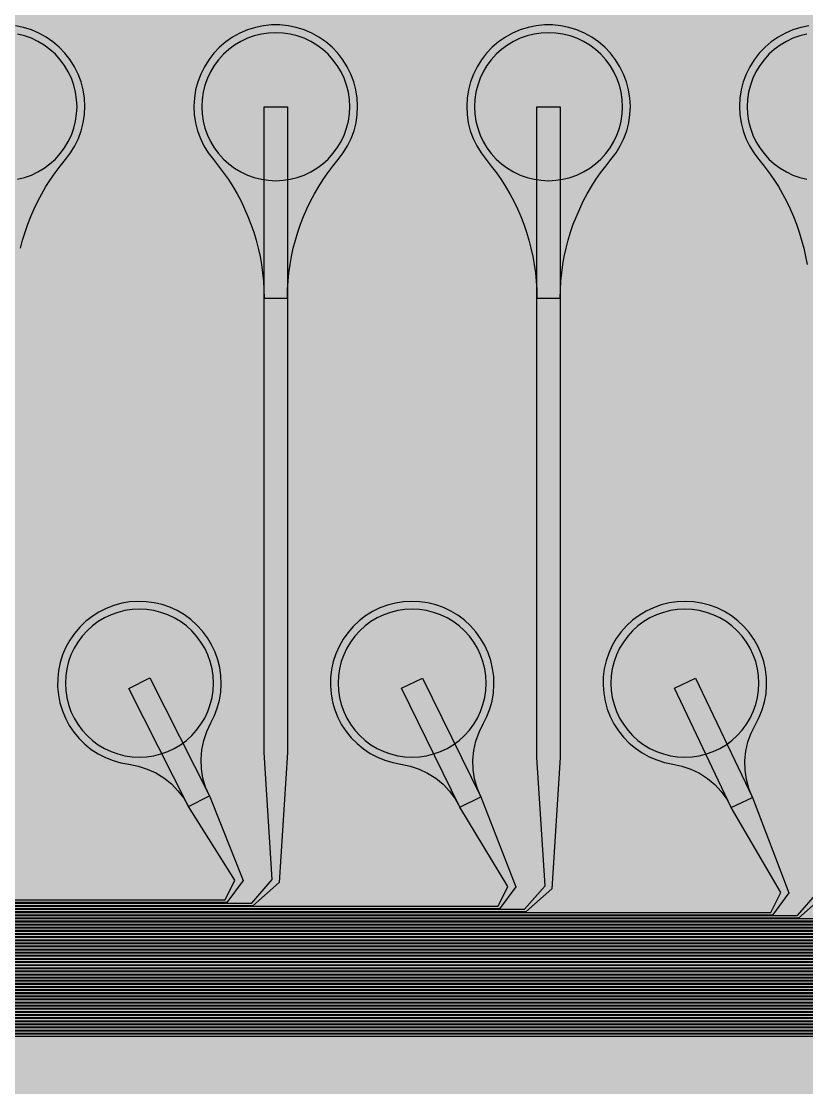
# Model space of a CAD drawing. Header units: metres. Extents: x -7231 to 10969, y -37556 to 1873.
# Drawn here: x 6905 to 7913, y -21300 to -19931 of the extents above; entities that cross this region are included whole.
import ezdxf

# ---------------------------------------------------------------- set-up
doc = ezdxf.new("R2010")
doc.units = ezdxf.units.M
for name, color, linetype in [('Metal1', 4, 'CONTINUOUS'), ('Metal2', 3, 'CONTINUOUS'), ('Polyimide', 7, 'CONTINUOUS'), ('Polyimide_Negative', 5, 'CONTINUOUS')]:
    doc.layers.add(name, color=color, linetype=linetype)

msp = doc.modelspace()

# ---------------------------------------------------------------- hatches: boundary and pattern name
at = {"layer": 'Polyimide'}
msp.add_hatch(color=7, dxfattribs=at).paths.add_polyline_path([(4065.7, -468), (4066.7, -502), (4068.5, -536), (4071.4, -570), (4075.5, -604), (4081, -638), (4088, -672), (4096.5, -706), (4106.6, -740), (4118.3, -774), (4131.6, -808), (4146.5, -842), (4162.9, -876), (4180.7, -910), (4199.8, -944), (4220.2, -978), (4241.7, -1012), (4264.2, -1046), (4287.5, -1080), (4311.5, -1114), (4336, -1148), (4360.9, -1182), (4385.9, -1216), (4410.9, -1250), (4435.7, -1284), (4460.2, -1318), (4484.2, -1352), (4507.5, -1385.9), (4530, -1419.9), (4551.5, -1453.9), (4571.9, -1487.9), (4591.1, -1521.9), (4608.9, -1555.9), (4625.3, -1589.9), (4640.1, -1623.9), (4653.4, -1657.9), (4665.1, -1691.9), (4675.2, -1725.9), (4683.7, -1759.9), (4690.7, -1793.9), (4696.2, -1827.9), (4700.3, -1861.9), (4703.2, -1895.9), (4705.1, -1929.9), (4706.1, -1963.9), (4706.4, -1997.9), (4706.5, -2031.9), (4706.5, -4793), (4710, -4838.4), (4720.2, -4882.7), (4737.1, -4925), (4760.1, -4964.2), (4788.9, -4999.5), (4822.6, -5030), (4860.5, -5055.1), (4901.8, -5074.2), (4901.8, -5074.2), (4970.7, -5105.2), (5034.7, -5145.3), (5092.8, -5193.5), (5143.8, -5249.2), (5186.9, -5311.2), (5221.2, -5378.4), (5246.2, -5449.7), (5261.4, -5523.7), (5266.5, -5599), (5261.4, -5674.3), (5246.2, -5748.3), (5221.2, -5819.6), (5186.9, -5886.8), (5143.8, -5948.8), (5092.8, -6004.5), (5034.7, -6052.7), (4970.7, -6092.8), (4901.8, -6123.8), (4860.5, -6142.9), (4822.6, -6168), (4788.9, -6198.5), (4760.1, -6233.8), (4737.1, -6273), (4720.2, -6315.3), (4710, -6359.6), (4706.5, -6405), (4706.5, -9221.5), (4710, -9266.9), (4720.2, -9311.2), (4737.1, -9353.5), (4760.1, -9392.7), (4788.9, -9428), (4822.6, -9458.5), (4860.5, -9483.6), (4901.8, -9502.7), (4970.7, -9533.7), (5034.7, -9573.8), (5092.8, -9622), (5143.8, -9677.7), (5186.9, -9739.7), (5221.2, -9806.9), (5246.2, -9878.2), (5261.4, -9952.2), (5266.5, -10027.5), (5261.4, -10102.8), (5246.2, -10176.8), (5221.2, -10248.1), (5186.9, -10315.3), (5143.8, -10377.3), (5092.8, -10433), (5034.7, -10481.2), (4970.7, -10521.3), (4901.8, -10552.3), (4860.5, -10571.4), (4822.6, -10596.5), (4788.9, -10627), (4760.1, -10662.3), (4737.1, -10701.5), (4720.2, -10743.8), (4710, -10788.1), (4706.5, -10833.5), (4706.5, -13650), (4710, -13695.4), (4720.2, -13739.7), (4737.1, -13782), (4760.1, -13821.2), (4788.9, -13856.5), (4822.6, -13887), (4860.5, -13912.1), (4901.8, -13931.2), (4970.7, -13962.2), (5034.7, -14002.2), (5092.8, -14050.5), (5143.8, -14106.2), (5186.9, -14168.2), (5221.2, -14235.4), (5246.2, -14306.7), (5261.4, -14380.7), (5266.5, -14456), (5261.4, -14531.3), (5246.2, -14605.3), (5221.2, -14676.5), (5186.9, -14743.8), (5143.8, -14805.8), (5092.8, -14861.5), (5034.7, -14909.7), (4970.7, -14949.8), (4901.8, -14980.8), (4860.5, -14999.9), (4822.6, -15025), (4788.9, -15055.5), (4760.1, -15090.8), (4737.1, -15130), (4720.2, -15172.3), (4710, -15216.6), (4706.5, -15262), (4706.5, -15456), (4720.9, -15750), (4764.1, -16041.3), (4835.7, -16326.8), (4934.9, -16604), (5060.7, -16870.2), (5212.1, -17122.7), (5387.5, -17359.2), (5585.2, -17577.3), (5803.3, -17775), (6039.8, -17950.4), (6292.3, -18101.8), (6558.4, -18227.6), (6835.6, -18326.8), (7121.2, -18398.3), (7412.4, -18441.5), (7706.5, -18456), (9969, -18456), (10047.4, -18459.8), (10125.1, -18471.4), (10201.2, -18490.4), (10275.2, -18516.9), (10346.1, -18550.5), (10413.5, -18590.8), (10476.5, -18637.6), (10534.7, -18690.3), (10587.4, -18748.5), (10634.2, -18811.5), (10674.5, -18878.9), (10708.1, -18949.8), (10734.6, -19023.8), (10753.6, -19099.9), (10765.2, -19177.6), (10769, -19256), (10769, -20895.8), (10730.2, -20951.4), (10694.6, -21009.1), (10662.2, -21068.6), (10633.2, -21129.9), (10607.6, -21192.7), (10585.5, -21256.7), (10566.9, -21322), (10552, -21388.1), (10540.8, -21455), (10533.4, -21522.3), (10529.6, -21590), (10529.6, -21657.8), (10533.4, -21725.5), (10540.8, -21792.9), (10552, -21859.7), (10566.9, -21925.9), (10585.5, -21991.1), (10607.6, -22055.2), (10633.2, -22117.9), (10662.2, -22179.2), (10694.6, -22238.7), (10730.2, -22296.4), (10769, -22352), (10769, -32454.2), (10728.7, -32510.5), (10691.7, -32568.9), (10658, -32629.3), (10627.8, -32691.6), (10601.2, -32755.4), (10578.2, -32820.7), (10558.9, -32887.1), (10543.4, -32954.5), (10531.8, -33022.7), (10524, -33091.4), (10520.1, -33160.5), (10520.1, -33229.7), (10524, -33298.8), (10531.8, -33367.5), (10543.4, -33435.7), (10558.9, -33503.1), (10578.2, -33569.5), (10601.2, -33634.8), (10627.8, -33698.6), (10658, -33760.8), (10691.7, -33821.3), (10728.7, -33879.7), (10769, -33936), (10769, -36556), (10765.2, -36634.4), (10753.6, -36712.1), (10734.6, -36788.2), (10708.1, -36862.1), (10674.5, -36933.1), (10634.2, -37000.5), (10587.4, -37063.5), (10534.7, -37121.7), (10476.5, -37174.4), (10413.5, -37221.2), (10346.1, -37261.5), (10275.2, -37295.1), (10201.2, -37321.6), (10125.1, -37340.6), (10047.4, -37352.1), (9969, -37356), (-6231, -37356), (-6309.4, -37352.1), (-6387.1, -37340.6), (-6463.2, -37321.6), (-6537.2, -37295.1), (-6608.1, -37261.5), (-6675.5, -37221.2), (-6738.5, -37174.4), (-6796.7, -37121.7), (-6849.4, -37063.5), (-6896.2, -37000.5), (-6936.5, -36933.1), (-6970.1, -36862.1), (-6996.6, -36788.2), (-7015.6, -36712.1), (-7027.2, -36634.4), (-7031, -36556), (-7031, -33936), (-6990.7, -33879.8), (-6953.7, -33821.3), (-6920, -33760.9), (-6889.8, -33698.6), (-6863.2, -33634.8), (-6840.2, -33569.5), (-6820.9, -33503.1), (-6805.4, -33435.7), (-6793.7, -33367.5), (-6785.9, -33298.8), (-6782, -33229.7), (-6782, -33160.5), (-6785.9, -33091.4), (-6793.7, -33022.7), (-6805.4, -32954.5), (-6820.9, -32887.1), (-6840.2, -32820.6), (-6863.2, -32755.4), (-6889.8, -32691.5), (-6920, -32629.3), (-6953.7, -32568.9), (-6990.7, -32510.4), (-7031, -32454.2), (-7031, -22364.8), (-6990.7, -22308.6), (-6953.7, -22250.1), (-6920, -22189.7), (-6889.8, -22127.5), (-6863.2, -22063.6), (-6840.2, -21998.4), (-6820.9, -21931.9), (-6805.4, -21864.5), (-6793.7, -21796.3), (-6785.9, -21727.6), (-6782, -21658.5), (-6782, -21589.3), (-6785.9, -21520.3), (-6793.7, -21451.5), (-6805.4, -21383.3), (-6820.9, -21315.9), (-6840.2, -21249.5), (-6863.2, -21184.2), (-6889.8, -21120.4), (-6920, -21058.1), (-6953.7, -20997.7), (-6990.7, -20939.3), (-7031, -20883), (-7031, -19256), (-7027.2, -19177.6), (-7015.6, -19099.9), (-6996.6, -19023.8), (-6970.1, -18949.8), (-6936.5, -18878.9), (-6896.2, -18811.5), (-6849.4, -18748.5), (-6796.7, -18690.3), (-6738.5, -18637.6), (-6675.5, -18590.8), (-6608.1, -18550.5), (-6537.2, -18516.9), (-6463.2, -18490.4), (-6387.1, -18471.4), (-6309.4, -18459.8), (-6231, -18456), (-3968.5, -18456), (-3674.4, -18441.5), (-3383.2, -18398.3), (-3097.6, -18326.8), (-2820.4, -18227.6), (-2554.3, -18101.8), (-2301.8, -17950.4), (-2065.3, -17775), (-1847.2, -17577.3), (-1649.5, -17359.2), (-1474.1, -17122.7), (-1322.7, -16870.2), (-1196.9, -16604), (-1097.7, -16326.8), (-1026.1, -16041.3), (-982.9, -15750), (-968.5, -15456), (-968.5, -15262), (-972, -15216.6), (-982.2, -15172.3), (-999.1, -15130), (-1022.1, -15090.8), (-1050.9, -15055.5), (-1084.6, -15025), (-1122.5, -14999.9), (-1163.8, -14980.8), (-1232.7, -14949.8), (-1296.7, -14909.7), (-1354.8, -14861.5), (-1405.8, -14805.8), (-1448.9, -14743.8), (-1483.2, -14676.5), (-1508.2, -14605.3), (-1523.4, -14531.3), (-1528.5, -14456), (-1523.4, -14380.7), (-1508.2, -14306.7), (-1483.2, -14235.4), (-1448.9, -14168.2), (-1405.8, -14106.2), (-1354.8, -14050.5), (-1296.7, -14002.2), (-1232.7, -13962.2), (-1163.8, -13931.2), (-1122.5, -13912.1), (-1084.6, -13887), (-1050.9, -13856.5), (-1022.1, -13821.2), (-999.1, -13782), (-982.2, -13739.7), (-972, -13695.4), (-968.5, -13650), (-968.5, -12309.6), (-972, -12264.3), (-982.2, -12219.9), (-999.1, -12177.7), (-1022.1, -12138.5), (-1050.9, -12103.2), (-1084.6, -12072.6), (-1122.5, -12047.5), (-1163.8, -12028.5), (-1232.7, -11997.4), (-1296.7, -11957.4), (-1354.8, -11909.1), (-1405.8, -11853.5), (-1448.9, -11791.5), (-1483.2, -11724.2), (-1508.2, -11653), (-1523.4, -11579), (-1528.5, -11503.7), (-1523.4, -11428.3), (-1508.2, -11354.4), (-1483.2, -11283.1), (-1448.9, -11215.9), (-1405.8, -11153.8), (-1354.8, -11098.2), (-1296.7, -11049.9), (-1232.7, -11009.9), (-1163.8, -10978.8), (-1122.5, -10959.8), (-1084.6, -10934.7), (-1050.9, -10904.1), (-1022.1, -10868.9), (-999.1, -10829.6), (-982.2, -10787.4), (-972, -10743), (-968.5, -10697.7), (-968.5, -9357.3), (-972, -9311.9), (-982.2, -9267.6), (-999.1, -9225.4), (-1022.1, -9186.1), (-1050.9, -9150.8), (-1084.6, -9120.3), (-1122.5, -9095.2), (-1163.8, -9076.2), (-1163.8, -9076.2), (-1232.7, -9045.1), (-1296.7, -9005.1), (-1354.8, -8956.8), (-1405.8, -8901.1), (-1448.9, -8839.1), (-1483.2, -8771.9), (-1508.2, -8700.6), (-1523.4, -8626.7), (-1528.5, -8551.3), (-1523.4, -8476), (-1508.2, -8402), (-1483.2, -8330.8), (-1448.9, -8263.5), (-1405.8, -8201.5), (-1354.8, -8145.9), (-1296.7, -8097.6), (-1232.7, -8057.6), (-1163.8, -8026.5), (-1163.8, -8026.5), (-1122.5, -8007.4), (-1084.6, -7982.4), (-1050.9, -7951.8), (-1022.1, -7916.5), (-999.1, -7877.3), (-982.2, -7835), (-972, -7790.7), (-968.5, -7745.4), (-968.5, -6405), (-972, -6359.6), (-982.2, -6315.3), (-999.1, -6273), (-1022.1, -6233.8), (-1050.9, -6198.5), (-1084.6, -6168), (-1122.5, -6142.9), (-1163.8, -6123.8), (-1163.8, -6123.8), (-1232.7, -6092.8), (-1296.7, -6052.7), (-1354.8, -6004.5), (-1405.8, -5948.8), (-1448.9, -5886.8), (-1483.2, -5819.6), (-1508.2, -5748.3), (-1523.4, -5674.3), (-1528.5, -5599), (-1523.4, -5523.7), (-1508.2, -5449.7), (-1483.2, -5378.4), (-1448.9, -5311.2), (-1405.8, -5249.2), (-1354.8, -5193.5), (-1296.7, -5145.3), (-1232.7, -5105.2), (-1163.8, -5074.2), (-1163.8, -5074.2), (-1122.5, -5055.1), (-1084.6, -5030), (-1050.9, -4999.5), (-1022.1, -4964.2), (-999.1, -4925), (-982.2, -4882.7), (-972, -4838.4), (-968.5, -4793), (-968.5, -2031.9), (-968.4, -1997.9), (-968.1, -1963.9), (-967.1, -1929.9), (-965.2, -1895.9), (-962.2, -1861.9), (-958, -1827.9), (-952.4, -1793.9), (-945.3, -1759.9), (-936.6, -1725.9), (-926.4, -1691.9), (-914.4, -1657.9), (-900.9, -1623.9), (-885.7, -1589.9), (-869.1, -1555.9), (-850.9, -1521.9), (-831.4, -1487.9), (-810.6, -1453.9), (-788.7, -1419.9), (-765.8, -1385.9), (-742.1, -1352), (-717.6, -1318), (-692.7, -1284), (-667.4, -1250), (-641.9, -1216), (-616.4, -1182), (-591.1, -1148), (-566.1, -1114), (-541.7, -1080), (-517.9, -1046), (-495, -1012), (-473.1, -978), (-452.4, -944), (-432.8, -910), (-414.7, -876), (-398, -842), (-382.9, -808), (-369.3, -774), (-357.4, -740), (-347.1, -706), (-338.4, -672), (-331.3, -638), (-325.7, -604), (-321.5, -570), (-318.6, -536), (-316.7, -502), (-315.7, -468), (-315.3, -434), (-315.2, -400), (-315.2, 401), (-315.2, 451), (-315.2, 1644), (-270.2, 1644), (-270, 1637.1), (-269.4, 1630.3), (-268.2, 1623.5), (-266.7, 1616.8), (-264.7, 1610.2), (-262.3, 1603.8), (-259.4, 1597.6), (-256.2, 1591.5), (-252.6, 1585.7), (-248.6, 1580.1), (-244.2, 1574.8), (-239.5, 1569.8), (-234.5, 1565.1), (-229.2, 1560.7), (-223.6, 1556.7), (-217.8, 1553.1), (-211.7, 1549.8), (-205.4, 1547), (-199, 1544.6), (-192.4, 1542.6), (-185.7, 1541), (-179, 1539.9), (-172.1, 1539.2), (-165.2, 1539), (-158.4, 1539.2), (-151.5, 1539.9), (-144.8, 1541), (-138.1, 1542.6), (-131.5, 1544.6), (-125.1, 1547), (-118.8, 1549.8), (-112.8, 1553.1), (-106.9, 1556.7), (-101.3, 1560.7), (-96, 1565.1), (-91, 1569.8), (-86.3, 1574.8), (-81.9, 1580.1), (-77.9, 1585.7), (-74.3, 1591.5), (-71.1, 1597.6), (-68.2, 1603.8), (-65.8, 1610.2), (-63.8, 1616.8), (-62.3, 1623.5), (-61.1, 1630.3), (-60.5, 1637.1), (-60.2, 1644), (1853, 1644), (1853, 1573), (3815.2, 1573), (3815.5, 1579.5), (3816.1, 1586.1), (3817.2, 1592.5), (3818.7, 1598.9), (3820.6, 1605.1), (3822.9, 1611.3), (3825.6, 1617.2), (3828.6, 1623), (3832.1, 1628.6), (3835.9, 1633.9), (3840.1, 1638.9), (3844.5, 1643.7), (3849.3, 1648.2), (3854.4, 1652.3), (3859.7, 1656.1), (3865.2, 1659.6), (3871, 1662.7), (3877, 1665.4), (3883.1, 1667.7), (3889.4, 1669.6), (3895.7, 1671.1), (3902.2, 1672.1), (3908.7, 1672.8), (3915.2, 1673), (3921.8, 1672.8), (3928.3, 1672.1), (3934.8, 1671.1), (3941.1, 1669.6), (3947.4, 1667.7), (3953.5, 1665.4), (3959.5, 1662.7), (3965.2, 1659.6), (3970.8, 1656.1), (3976.1, 1652.3), (3981.2, 1648.2), (3986, 1643.7), (3990.4, 1638.9), (3994.6, 1633.9), (3998.4, 1628.6), (4001.9, 1623), (4004.9, 1617.2), (4007.6, 1611.3), (4009.9, 1605.1), (4011.8, 1598.9), (4013.3, 1592.5), (4014.4, 1586.1), (4015, 1579.5), (4015.2, 1573), (4065.2, 1573), (4065.2, 451), (4065.2, 401), (4065.2, -400), (4065.3, -434), (4065.7, -468)])

# ---------------------------------------------------------------- linework, layer by layer
at = {"layer": 'Metal1'}
for points in [[(6904, -20222.7), (6906.7, -20212.4), (6909.8, -20202.1), (6913.3, -20191.9), (6917.2, -20181.9), (6921.5, -20172.1), (6926.1, -20162.4), (6931.2, -20152.9), (6936.6, -20143.6), (6942.3, -20134.6), (6948.4, -20125.8), (6954.9, -20117.2), (6961.6, -20108.9), (6968.1, -20100.4), (6973.6, -20091.4), (6978.2, -20081.8), (6981.9, -20071.9), (6984.5, -20061.6), (6986, -20051.1), (6986.5, -20040.5), (6985.9, -20029.9), (6984.3, -20019.4), (6981.6, -20009.2), (6977.8, -19999.3), (6973.1, -19989.8), (6967.5, -19980.8), (6961, -19972.4), (6953.7, -19964.7), (6945.6, -19957.8), (6936.9, -19951.8), (6927.6, -19946.7), (6917.9, -19942.5), (6907.7, -19939.3), (6897.4, -19937.2)], [(7915.6, -19937.2), (7905.3, -19939.3), (7895.1, -19942.5), (7885.4, -19946.7), (7876.1, -19951.8), (7867.4, -19957.8), (7859.3, -19964.7), (7852, -19972.4), (7845.5, -19980.8), (7839.9, -19989.8), (7835.2, -19999.3), (7831.4, -20009.2), (7828.7, -20019.4), (7827.1, -20029.9), (7826.5, -20040.5), (7827, -20051.1), (7828.5, -20061.6), (7831.1, -20071.9), (7834.8, -20081.8), (7839.4, -20091.4), (7844.9, -20100.4), (7851.4, -20108.9), (7858.1, -20117.2), (7864.6, -20125.8), (7870.7, -20134.6), (7876.4, -20143.6), (7881.8, -20152.9), (7886.9, -20162.4), (7891.5, -20172.1), (7895.8, -20181.9), (7899.7, -20191.9), (7903.2, -20202.1), (7906.3, -20212.4), (7909, -20222.7), (7911.3, -20233.2), (7913.2, -20243.8)], [(3341.7, -21071.2), (7550.8, -21071.2), (7577.1, -21041.2), (7566.5, -20876.5), (7566.5, -20041), (7596.5, -20041), (7596.5, -20876.5), (7585.9, -21044.8), (7552.2, -21074.7), (3340.3, -21074.7)], [(3349.7, -21063.2), (7200.8, -21063.2), (7227, -21033.2), (7216.5, -20870.1), (7216.5, -20041), (7246.5, -20041), (7246.5, -20870.1), (7236, -21036.8), (7202.2, -21066.7), (3348.3, -21066.7)], [(3333.7, -21079.2), (7900.8, -21079.2), (7927.1, -21049.2)], [(7935.9, -21052.8), (7902.2, -21082.8), (3332.3, -21082.8)], [(8252.2, -21090.8), (3324.3, -21090.8)], [(3325.7, -21087.2), (8250.8, -21087.2)], [(8952.2, -21106.7), (3308.3, -21106.7)], [(3309.7, -21103.2), (8950.8, -21103.2)], [(8602.2, -21098.7), (3316.3, -21098.7)], [(3317.7, -21095.2), (8600.8, -21095.2)], [(3293.7, -21119.2), (9338.8, -21119.2)], [(9332.2, -21114.7), (3300.3, -21114.7)], [(3301.7, -21111.2), (9330.8, -21111.2)], [(9348.2, -21130.7), (3284.3, -21130.7)], [(3285.7, -21127.2), (9346.8, -21127.2)], [(9340.2, -21122.8), (3292.3, -21122.8)], [(9364.2, -21146.7), (3268.3, -21146.7)], [(3269.7, -21143.2), (9362.8, -21143.2)], [(9356.2, -21138.7), (3276.3, -21138.7)], [(3277.7, -21135.2), (9354.8, -21135.2)], [(3253.7, -21159.2), (9378.8, -21159.2)], [(9372.2, -21154.8), (3260.3, -21154.8)], [(3261.7, -21151.2), (9370.8, -21151.2)], [(3237.7, -21175.2), (9394.8, -21175.2)], [(9388.2, -21170.7), (3244.3, -21170.7)], [(3245.7, -21167.2), (9386.8, -21167.2)], [(9380.2, -21162.7), (3252.3, -21162.7)], [(9404.2, -21186.8), (3228.3, -21186.8)], [(3229.7, -21183.2), (9402.8, -21183.2)], [(9396.2, -21178.7), (3236.3, -21178.7)], [(3213.7, -21199.2), (9418.8, -21199.2)], [(9412.2, -21194.7), (3220.3, -21194.7)], [(3221.7, -21191.2), (9410.8, -21191.2)], [(3197.7, -21215.2), (9434.8, -21215.2)], [(9428.2, -21210.7), (3204.3, -21210.7)], [(3205.7, -21207.2), (9426.8, -21207.2)], [(9420.2, -21202.7), (3212.3, -21202.7)], [(9444.2, -21226.7), (3188.3, -21226.7)], [(3189.7, -21223.2), (9442.8, -21223.2)], [(9436.2, -21218.8), (3196.3, -21218.8)], [(9452.2, -21234.7), (3180.3, -21234.7)], [(3181.7, -21231.2), (9450.8, -21231.2)]]:
    msp.add_lwpolyline(points, dxfattribs=at)
for points in [[(7246.5, -20286.6), (7246.7, -20275.8), (7247.3, -20265.1), (7248.4, -20254.4), (7249.8, -20243.8), (7251.7, -20233.2), (7254, -20222.7), (7256.7, -20212.4), (7259.8, -20202.1), (7263.3, -20191.9), (7267.2, -20181.9), (7271.5, -20172.1), (7276.1, -20162.4), (7281.2, -20152.9), (7286.6, -20143.6), (7292.3, -20134.6), (7298.4, -20125.8), (7304.9, -20117.2), (7311.6, -20108.9), (7318.1, -20100.4), (7323.6, -20091.4), (7328.2, -20081.8), (7331.9, -20071.9), (7334.5, -20061.6), (7336, -20051.1), (7336.5, -20040.5), (7335.9, -20029.9), (7334.3, -20019.4), (7331.6, -20009.2), (7327.8, -19999.3), (7323.1, -19989.8), (7317.5, -19980.8), (7311, -19972.4), (7303.7, -19964.7), (7295.6, -19957.8), (7286.9, -19951.8), (7277.6, -19946.7), (7267.9, -19942.5), (7257.7, -19939.3), (7247.4, -19937.2), (7236.8, -19936.1), (7226.2, -19936.1), (7215.6, -19937.2), (7205.3, -19939.3), (7195.1, -19942.5), (7185.4, -19946.7), (7176.1, -19951.8), (7167.4, -19957.8), (7159.3, -19964.7), (7152, -19972.4), (7145.5, -19980.8), (7139.9, -19989.8), (7135.2, -19999.3), (7131.4, -20009.2), (7128.7, -20019.4), (7127.1, -20029.9), (7126.5, -20040.5), (7127, -20051.1), (7128.5, -20061.6), (7131.1, -20071.9), (7134.8, -20081.8), (7139.4, -20091.4), (7144.9, -20100.4), (7151.4, -20108.9), (7158.1, -20117.2), (7164.6, -20125.8), (7170.7, -20134.6), (7176.4, -20143.6), (7181.8, -20152.9), (7186.9, -20162.4), (7191.5, -20172.1), (7195.8, -20181.9), (7199.7, -20191.9), (7203.2, -20202.1), (7206.3, -20212.4), (7209, -20222.7), (7211.3, -20233.2), (7213.2, -20243.8), (7214.6, -20254.4), (7215.7, -20265.1), (7216.3, -20275.8), (7216.5, -20286.6), (7246.5, -20286.6)], [(7596.5, -20286.6), (7596.7, -20275.8), (7597.3, -20265.1), (7598.4, -20254.4), (7599.8, -20243.8), (7601.7, -20233.2), (7604, -20222.7), (7606.7, -20212.4), (7609.8, -20202.1), (7613.3, -20191.9), (7617.2, -20181.9), (7621.5, -20172.1), (7626.1, -20162.4), (7631.2, -20152.9), (7636.6, -20143.6), (7642.3, -20134.6), (7648.4, -20125.8), (7654.9, -20117.2), (7661.6, -20108.9), (7668.1, -20100.4), (7673.6, -20091.4), (7678.2, -20081.8), (7681.9, -20071.9), (7684.5, -20061.6), (7686, -20051.1), (7686.5, -20040.5), (7685.9, -20029.9), (7684.3, -20019.4), (7681.6, -20009.2), (7677.8, -19999.3), (7673.1, -19989.8), (7667.5, -19980.8), (7661, -19972.4), (7653.7, -19964.7), (7645.6, -19957.8), (7636.9, -19951.8), (7627.6, -19946.7), (7617.9, -19942.5), (7607.7, -19939.3), (7597.4, -19937.2), (7586.8, -19936.1), (7576.2, -19936.1), (7565.6, -19937.2), (7555.3, -19939.3), (7545.1, -19942.5), (7535.4, -19946.7), (7526.1, -19951.8), (7517.4, -19957.8), (7509.3, -19964.7), (7502, -19972.4), (7495.5, -19980.8), (7489.9, -19989.8), (7485.2, -19999.3), (7481.4, -20009.2), (7478.7, -20019.4), (7477.1, -20029.9), (7476.5, -20040.5), (7477, -20051.1), (7478.5, -20061.6), (7481.1, -20071.9), (7484.8, -20081.8), (7489.4, -20091.4), (7494.9, -20100.4), (7501.4, -20108.9), (7508.1, -20117.2), (7514.6, -20125.8), (7520.7, -20134.6), (7526.4, -20143.6), (7531.8, -20152.9), (7536.9, -20162.4), (7541.5, -20172.1), (7545.8, -20181.9), (7549.7, -20191.9), (7553.2, -20202.1), (7556.3, -20212.4), (7559, -20222.7), (7561.3, -20233.2), (7563.2, -20243.8), (7564.6, -20254.4), (7565.7, -20265.1), (7566.3, -20275.8), (7566.5, -20286.6), (7596.5, -20286.6)]]:
    msp.add_lwpolyline(points, close=True, dxfattribs=at)
at = {"layer": 'Metal2'}
for points in [[(7146.3, -20925.8), (7141.5, -20914.6), (7138.1, -20902.9), (7136.1, -20890.9), (7135.6, -20878.7), (7136.6, -20866.5), (7139.1, -20854.6), (7143, -20843.1), (7148.2, -20832.1), (7152.9, -20822.7), (7156.5, -20812.9), (7159.2, -20802.7), (7160.9, -20792.4), (7161.5, -20781.9), (7161.1, -20771.5), (7159.6, -20761.1), (7157.1, -20750.9), (7153.6, -20741), (7149.1, -20731.6), (7143.7, -20722.6), (7137.5, -20714.2), (7130.4, -20706.4), (7122.6, -20699.4), (7114.2, -20693.2), (7105.1, -20687.9), (7095.6, -20683.6), (7085.7, -20680.1), (7075.5, -20677.7), (7065.1, -20676.4), (7054.6, -20676), (7044.2, -20676.7), (7033.8, -20678.5), (7023.7, -20681.2), (7014, -20685), (7004.6, -20689.7), (6995.8, -20695.4), (6987.5, -20701.8), (6980, -20709.1), (6973.2, -20717.1), (6967.2, -20725.7), (6962.2, -20734.9), (6958, -20744.5), (6954.9, -20754.5), (6952.8, -20764.8), (6951.7, -20775.2), (6951.6, -20785.7), (6952.6, -20796.1), (6954.6, -20806.4), (6957.7, -20816.4), (6961.7, -20826.1), (6966.6, -20835.3), (6972.5, -20844), (6979.2, -20852.1), (6986.7, -20859.4), (6994.8, -20866), (7003.6, -20871.7), (7012.9, -20876.5), (7022.7, -20880.4), (7032.7, -20883.3), (7043, -20885.1), (7055, -20887.4), (7066.6, -20891.2), (7077.7, -20896.3), (7088, -20902.7), (7097.5, -20910.3), (7106, -20919.1), (7113.4, -20928.8), (7119.5, -20939.3), (7146.3, -20925.8)], [(7494.7, -20926.8), (7490, -20915.5), (7486.7, -20903.8), (7484.9, -20891.7), (7484.5, -20879.6), (7485.6, -20867.4), (7488.2, -20855.5), (7492.3, -20844), (7497.7, -20833.1), (7502.4, -20823.8), (7506.2, -20814), (7509, -20803.9), (7510.7, -20793.6), (7511.5, -20783.1), (7511.2, -20772.6), (7509.8, -20762.2), (7507.4, -20752), (7504, -20742.1), (7499.7, -20732.6), (7494.4, -20723.6), (7488.2, -20715.1), (7481.2, -20707.3), (7473.5, -20700.2), (7465.1, -20693.9), (7456.2, -20688.5), (7446.7, -20684), (7436.8, -20680.5), (7426.7, -20678), (7416.3, -20676.5), (7405.8, -20676), (7395.3, -20676.6), (7385, -20678.2), (7374.9, -20680.9), (7365, -20684.5), (7355.6, -20689.1), (7346.7, -20694.7), (7338.4, -20701.1), (7330.8, -20708.2), (7323.9, -20716.2), (7317.9, -20724.7), (7312.7, -20733.8), (7308.5, -20743.4), (7305.2, -20753.4), (7303, -20763.6), (7301.7, -20774), (7301.6, -20784.5), (7302.4, -20794.9), (7304.3, -20805.2), (7307.3, -20815.3), (7311.2, -20825), (7316, -20834.3), (7321.8, -20843.1), (7328.4, -20851.2), (7335.8, -20858.6), (7343.9, -20865.3), (7352.6, -20871.1), (7361.9, -20876), (7371.5, -20880), (7381.6, -20883), (7391.9, -20885), (7403.8, -20887.4), (7415.4, -20891.3), (7426.4, -20896.5), (7436.7, -20903), (7446.1, -20910.8), (7454.5, -20919.6), (7461.7, -20929.4), (7467.7, -20940), (7494.7, -20926.8)], [(7843.1, -20927.7), (7838.5, -20916.4), (7835.4, -20904.6), (7833.7, -20892.6), (7833.5, -20880.4), (7834.7, -20868.3), (7837.4, -20856.4), (7841.6, -20845), (7847.1, -20834.1), (7851.9, -20824.8), (7855.8, -20815.1), (7858.7, -20805), (7860.6, -20794.7), (7861.4, -20784.2), (7861.3, -20773.8), (7860, -20763.4), (7857.7, -20753.1), (7854.5, -20743.2), (7850.2, -20733.6), (7845, -20724.5), (7838.9, -20716), (7832, -20708.1), (7824.4, -20700.9), (7816.1, -20694.5), (7807.2, -20689), (7797.7, -20684.4), (7787.9, -20680.8), (7777.8, -20678.2), (7767.4, -20676.6), (7756.9, -20676), (7746.5, -20676.5), (7736.1, -20678), (7725.9, -20680.5), (7716.1, -20684.1), (7706.6, -20688.6), (7697.7, -20694), (7689.3, -20700.3), (7681.6, -20707.4), (7674.6, -20715.3), (7668.5, -20723.8), (7663.2, -20732.8), (7658.9, -20742.4), (7655.5, -20752.3), (7653.1, -20762.5), (7651.8, -20772.9), (7651.5, -20783.4), (7652.3, -20793.8), (7654.1, -20804.1), (7656.9, -20814.2), (7660.7, -20824), (7665.5, -20833.3), (7671.1, -20842.1), (7677.7, -20850.4), (7685, -20857.9), (7693, -20864.6), (7701.6, -20870.5), (7710.8, -20875.5), (7720.5, -20879.6), (7730.5, -20882.7), (7740.8, -20884.8), (7752.7, -20887.4), (7764.2, -20891.4), (7775.1, -20896.7), (7785.3, -20903.4), (7794.7, -20911.2), (7803, -20920.1), (7810.1, -20930), (7816, -20940.6), (7843.1, -20927.7)]]:
    msp.add_lwpolyline(points, close=True, dxfattribs=at)
for points in [[(3337.7, -21075.2), (7866.7, -21075.2), (7879.8, -21049.6), (7816, -20940.6), (7743, -20787.5), (7770, -20774.5), (7843.1, -20927.7), (7889.8, -21050.2), (7868.7, -21078.8), (3336.3, -21078.8)], [(3345.7, -21067.2), (7516.7, -21067.2), (7529.4, -21041.8), (7467.7, -20940), (7393, -20787.6), (7420, -20774.4), (7494.7, -20926.8), (7539.6, -21042.3), (7518.7, -21070.8), (3344.3, -21070.8)], [(3353.7, -21059.2), (7166.7, -21059.2), (7178.9, -21034), (7119.5, -20939.3), (7043.1, -20787.8), (7069.9, -20774.2), (7146.3, -20925.8), (7189.5, -21034.4), (7168.7, -21062.7), (3352.3, -21062.7)], [(3321.7, -21091.2), (8566.8, -21091.2)], [(8218.7, -21086.7), (3328.3, -21086.7)], [(3329.7, -21083.2), (8216.8, -21083.2)], [(8918.7, -21102.8), (3312.3, -21102.8)], [(3313.7, -21099.2), (8916.8, -21099.2)], [(8568.7, -21094.7), (3320.3, -21094.7)], [(9336.2, -21118.7), (3296.3, -21118.7)], [(3297.7, -21115.2), (9334.8, -21115.2)], [(9328.2, -21110.8), (3304.3, -21110.8)], [(3305.7, -21107.2), (9326.8, -21107.2)], [(3281.7, -21131.2), (9350.8, -21131.2)], [(9344.2, -21126.7), (3288.3, -21126.7)], [(3289.7, -21123.2), (9342.8, -21123.2)], [(3265.7, -21147.2), (9366.8, -21147.2)], [(9360.2, -21142.8), (3272.3, -21142.8)], [(3273.7, -21139.2), (9358.8, -21139.2)], [(9352.2, -21134.7), (3280.3, -21134.7)], [(9376.2, -21158.7), (3256.3, -21158.7)], [(3257.7, -21155.2), (9374.8, -21155.2)], [(9368.2, -21150.7), (3264.3, -21150.7)], [(9392.2, -21174.8), (3240.3, -21174.8)], [(3241.7, -21171.2), (9390.8, -21171.2)], [(9384.2, -21166.7), (3248.3, -21166.7)], [(3249.7, -21163.2), (9382.8, -21163.2)], [(3225.7, -21187.2), (9406.8, -21187.2)], [(9400.2, -21182.7), (3232.3, -21182.7)], [(3233.7, -21179.2), (9398.8, -21179.2)], [(9416.2, -21198.7), (3216.3, -21198.7)], [(3217.7, -21195.2), (9414.8, -21195.2)], [(9408.2, -21190.7), (3224.3, -21190.7)], [(9432.2, -21214.7), (3200.3, -21214.7)], [(3201.7, -21211.2), (9430.8, -21211.2)], [(9424.2, -21206.8), (3208.3, -21206.8)], [(3209.7, -21203.2), (9422.8, -21203.2)], [(3185.7, -21227.2), (9446.8, -21227.2)], [(9440.2, -21222.7), (3192.3, -21222.7)], [(3193.7, -21219.2), (9438.8, -21219.2)], [(9448.2, -21230.7), (3184.3, -21230.7)]]:
    msp.add_lwpolyline(points, dxfattribs=at)
at = {"layer": 'Polyimide_Negative'}
for points in [[(6900, -20134.2), (6909.1, -20131.9), (6917.9, -20128.8), (6926.3, -20124.8), (6934.3, -20120), (6941.8, -20114.4), (6948.7, -20108.2), (6954.9, -20101.3), (6960.5, -20093.8), (6965.3, -20085.8), (6969.3, -20077.4), (6972.4, -20068.6), (6974.7, -20059.5), (6976, -20050.3), (6976.5, -20041), (6976.5, -20041), (6976, -20031.7), (6974.7, -20022.5), (6972.4, -20013.4), (6969.3, -20004.6), (6965.3, -19996.2), (6960.5, -19988.2), (6954.9, -19980.7), (6948.7, -19973.8), (6941.8, -19967.6), (6934.3, -19962), (6926.3, -19957.2), (6917.9, -19953.2), (6909.1, -19950.1), (6900, -19947.8)], [(7913, -19947.8), (7903.9, -19950.1), (7895.1, -19953.2), (7886.7, -19957.2), (7878.7, -19962), (7871.2, -19967.6), (7864.3, -19973.8), (7858.1, -19980.7), (7852.5, -19988.2), (7847.7, -19996.2), (7843.7, -20004.6), (7840.6, -20013.4), (7838.3, -20022.5), (7837, -20031.7), (7836.5, -20041), (7837, -20050.3), (7838.3, -20059.5), (7840.6, -20068.6), (7843.7, -20077.4), (7847.7, -20085.8), (7852.5, -20093.8), (7858.1, -20101.3), (7864.3, -20108.2), (7871.2, -20114.4), (7878.7, -20120), (7886.7, -20124.8), (7895.1, -20128.8), (7903.9, -20131.9), (7913, -20134.2)]]:
    msp.add_lwpolyline(points, dxfattribs=at)
for points in [[(7326.5, -20041), (7326, -20031.7), (7324.7, -20022.5), (7322.4, -20013.4), (7319.3, -20004.6), (7315.3, -19996.2), (7310.5, -19988.2), (7304.9, -19980.7), (7298.7, -19973.8), (7291.8, -19967.6), (7284.3, -19962), (7276.3, -19957.2), (7267.9, -19953.2), (7259.1, -19950.1), (7250, -19947.8), (7240.8, -19946.5), (7231.5, -19946), (7222.2, -19946.5), (7213, -19947.8), (7203.9, -19950.1), (7195.1, -19953.2), (7186.7, -19957.2), (7178.7, -19962), (7171.2, -19967.6), (7164.3, -19973.8), (7158.1, -19980.7), (7152.5, -19988.2), (7147.7, -19996.2), (7143.7, -20004.6), (7140.6, -20013.4), (7138.3, -20022.5), (7137, -20031.7), (7136.5, -20041), (7137, -20050.3), (7138.3, -20059.5), (7140.6, -20068.6), (7143.7, -20077.4), (7147.7, -20085.8), (7152.5, -20093.8), (7158.1, -20101.3), (7164.3, -20108.2), (7171.2, -20114.4), (7178.7, -20120), (7186.7, -20124.8), (7195.1, -20128.8), (7203.9, -20131.9), (7213, -20134.2), (7222.2, -20135.5), (7231.5, -20136), (7240.8, -20135.5), (7250, -20134.2), (7259.1, -20131.9), (7267.9, -20128.8), (7276.3, -20124.8), (7284.3, -20120), (7291.8, -20114.4), (7298.7, -20108.2), (7304.9, -20101.3), (7310.5, -20093.8), (7315.3, -20085.8), (7319.3, -20077.4), (7322.4, -20068.6), (7324.7, -20059.5), (7326, -20050.3), (7326.5, -20041)], [(7676.5, -20041), (7676, -20031.7), (7674.7, -20022.5), (7672.4, -20013.4), (7669.3, -20004.6), (7665.3, -19996.2), (7660.5, -19988.2), (7654.9, -19980.7), (7648.7, -19973.8), (7641.8, -19967.6), (7634.3, -19962), (7626.3, -19957.2), (7617.9, -19953.2), (7609.1, -19950.1), (7600, -19947.8), (7590.8, -19946.5), (7581.5, -19946), (7572.2, -19946.5), (7563, -19947.8), (7553.9, -19950.1), (7545.1, -19953.2), (7536.7, -19957.2), (7528.7, -19962), (7521.2, -19967.6), (7514.3, -19973.8), (7508.1, -19980.7), (7502.5, -19988.2), (7497.7, -19996.2), (7493.7, -20004.6), (7490.6, -20013.4), (7488.3, -20022.5), (7487, -20031.7), (7486.5, -20041), (7487, -20050.3), (7488.3, -20059.5), (7490.6, -20068.6), (7493.7, -20077.4), (7497.7, -20085.8), (7502.5, -20093.8), (7508.1, -20101.3), (7514.3, -20108.2), (7521.2, -20114.4), (7528.7, -20120), (7536.7, -20124.8), (7545.1, -20128.8), (7553.9, -20131.9), (7563, -20134.2), (7572.2, -20135.5), (7581.5, -20136), (7590.8, -20135.5), (7600, -20134.2), (7609.1, -20131.9), (7617.9, -20128.8), (7626.3, -20124.8), (7634.3, -20120), (7641.8, -20114.4), (7648.7, -20108.2), (7654.9, -20101.3), (7660.5, -20093.8), (7665.3, -20085.8), (7669.3, -20077.4), (7672.4, -20068.6), (7674.7, -20059.5), (7676, -20050.3), (7676.5, -20041)], [(7151.5, -20781), (7151, -20771.7), (7149.7, -20762.5), (7147.4, -20753.4), (7144.3, -20744.6), (7140.3, -20736.2), (7135.5, -20728.2), (7129.9, -20720.7), (7123.7, -20713.8), (7116.8, -20707.6), (7109.3, -20702), (7101.3, -20697.2), (7092.9, -20693.2), (7084.1, -20690.1), (7075, -20687.8), (7065.8, -20686.5), (7056.5, -20686), (7047.2, -20686.5), (7038, -20687.8), (7028.9, -20690.1), (7020.1, -20693.2), (7011.7, -20697.2), (7003.7, -20702), (6996.2, -20707.6), (6989.3, -20713.8), (6983.1, -20720.7), (6977.5, -20728.2), (6972.7, -20736.2), (6968.7, -20744.6), (6965.6, -20753.4), (6963.3, -20762.5), (6962, -20771.7), (6961.5, -20781), (6962, -20790.3), (6963.3, -20799.5), (6965.6, -20808.6), (6968.7, -20817.4), (6972.7, -20825.8), (6977.5, -20833.8), (6983.1, -20841.3), (6989.3, -20848.2), (6996.2, -20854.4), (7003.7, -20860), (7011.7, -20864.8), (7020.1, -20868.8), (7028.9, -20871.9), (7038, -20874.2), (7047.2, -20875.5), (7056.5, -20876), (7065.8, -20875.5), (7075, -20874.2), (7084.1, -20871.9), (7092.9, -20868.8), (7101.3, -20864.8), (7109.3, -20860), (7116.8, -20854.4), (7123.7, -20848.2), (7129.9, -20841.3), (7135.5, -20833.8), (7140.3, -20825.8), (7144.3, -20817.4), (7147.4, -20808.6), (7149.7, -20799.5), (7151, -20790.3), (7151.5, -20781)], [(7501.5, -20781), (7501, -20771.7), (7499.7, -20762.5), (7497.4, -20753.4), (7494.3, -20744.6), (7490.3, -20736.2), (7485.5, -20728.2), (7479.9, -20720.7), (7473.7, -20713.8), (7466.8, -20707.6), (7459.3, -20702), (7451.3, -20697.2), (7442.9, -20693.2), (7434.1, -20690.1), (7425, -20687.8), (7415.8, -20686.5), (7406.5, -20686), (7397.2, -20686.5), (7388, -20687.8), (7378.9, -20690.1), (7370.1, -20693.2), (7361.7, -20697.2), (7353.7, -20702), (7346.2, -20707.6), (7339.3, -20713.8), (7333.1, -20720.7), (7327.5, -20728.2), (7322.7, -20736.2), (7318.7, -20744.6), (7315.6, -20753.4), (7313.3, -20762.5), (7312, -20771.7), (7311.5, -20781), (7312, -20790.3), (7313.3, -20799.5), (7315.6, -20808.6), (7318.7, -20817.4), (7322.7, -20825.8), (7327.5, -20833.8), (7333.1, -20841.3), (7339.3, -20848.2), (7346.2, -20854.4), (7353.7, -20860), (7361.7, -20864.8), (7370.1, -20868.8), (7378.9, -20871.9), (7388, -20874.2), (7397.2, -20875.5), (7406.5, -20876), (7415.8, -20875.5), (7425, -20874.2), (7434.1, -20871.9), (7442.9, -20868.8), (7451.3, -20864.8), (7459.3, -20860), (7466.8, -20854.4), (7473.7, -20848.2), (7479.9, -20841.3), (7485.5, -20833.8), (7490.3, -20825.8), (7494.3, -20817.4), (7497.4, -20808.6), (7499.7, -20799.5), (7501, -20790.3), (7501.5, -20781)], [(7851.5, -20781), (7851, -20771.7), (7849.7, -20762.5), (7847.4, -20753.4), (7844.3, -20744.6), (7840.3, -20736.2), (7835.5, -20728.2), (7829.9, -20720.7), (7823.7, -20713.8), (7816.8, -20707.6), (7809.3, -20702), (7801.3, -20697.2), (7792.9, -20693.2), (7784.1, -20690.1), (7775, -20687.8), (7765.8, -20686.5), (7756.5, -20686), (7747.2, -20686.5), (7738, -20687.8), (7728.9, -20690.1), (7720.1, -20693.2), (7711.7, -20697.2), (7703.7, -20702), (7696.2, -20707.6), (7689.3, -20713.8), (7683.1, -20720.7), (7677.5, -20728.2), (7672.7, -20736.2), (7668.7, -20744.6), (7665.6, -20753.4), (7663.3, -20762.5), (7662, -20771.7), (7661.5, -20781), (7662, -20790.3), (7663.3, -20799.5), (7665.6, -20808.6), (7668.7, -20817.4), (7672.7, -20825.8), (7677.5, -20833.8), (7683.1, -20841.3), (7689.3, -20848.2), (7696.2, -20854.4), (7703.7, -20860), (7711.7, -20864.8), (7720.1, -20868.8), (7728.9, -20871.9), (7738, -20874.2), (7747.2, -20875.5), (7756.5, -20876), (7765.8, -20875.5), (7775, -20874.2), (7784.1, -20871.9), (7792.9, -20868.8), (7801.3, -20864.8), (7809.3, -20860), (7816.8, -20854.4), (7823.7, -20848.2), (7829.9, -20841.3), (7835.5, -20833.8), (7840.3, -20825.8), (7844.3, -20817.4), (7847.4, -20808.6), (7849.7, -20799.5), (7851, -20790.3), (7851.5, -20781)]]:
    msp.add_lwpolyline(points, close=True, dxfattribs=at)

doc.saveas('drawing.dxf')
